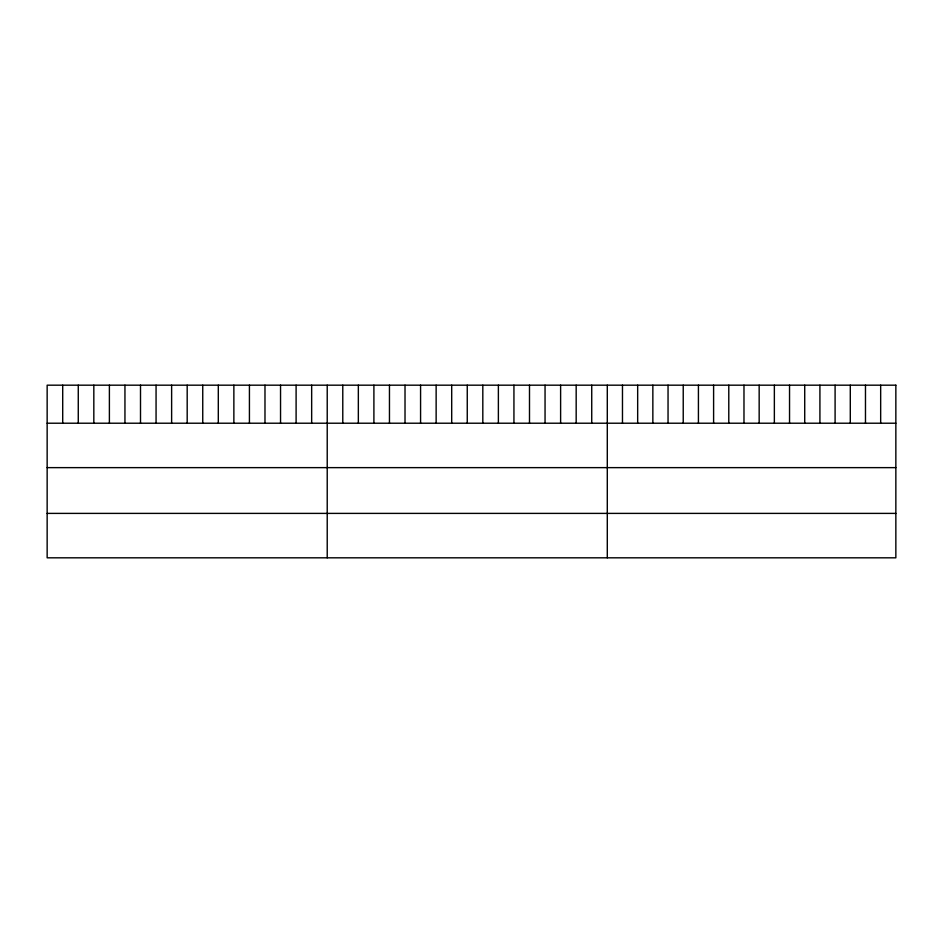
<?xml version="1.0" encoding="UTF-8"?>
<svg xmlns="http://www.w3.org/2000/svg" width="943" height="943" viewBox="0 0 943 943"><rect width="100%" height="100%" fill="white"/><g stroke="black" fill="none" stroke-linecap="round" stroke-linejoin="round"><path stroke-width="1.41" d="M47.15 423.218L895.85 423.218M47.15 467.634L895.85 467.634M47.15 513.393L895.85 513.393M880.668 385.18L880.668 423.218M865.474 385.18L865.474 423.218M850.291 385.18L850.291 423.218M835.097 385.18L835.097 423.218M819.915 385.18L819.915 423.218M804.721 385.18L804.721 423.218M789.539 385.18L789.539 423.218M774.356 385.18L774.356 423.218M759.162 385.18L759.162 423.218M743.98 385.18L743.98 423.218M728.786 385.18L728.786 423.218M713.603 385.18L713.603 423.218M698.421 385.18L698.421 423.218M683.227 385.18L683.227 423.218M668.045 385.18L668.045 423.218M652.851 385.18L652.851 423.218M637.668 385.18L637.668 423.218M622.474 385.18L622.474 423.218M607.292 385.18L607.292 557.82M591.732 385.18L591.732 423.218M576.173 385.18L576.173 423.218M560.614 385.18L560.614 423.218M545.054 385.18L545.054 423.218M529.495 385.18L529.495 423.218M513.935 385.18L513.935 423.218M498.375 385.18L498.375 423.218M482.816 385.18L482.816 423.218M467.256 385.18L467.256 423.218M451.697 385.18L451.697 423.218M436.137 385.18L436.137 423.218M420.578 385.18L420.578 423.218M405.019 385.18L405.019 423.218M389.459 385.18L389.459 423.218M373.899 385.18L373.899 423.218M358.34 385.18L358.34 423.218M342.781 385.18L342.781 423.218M327.221 385.18L327.221 557.82M311.661 385.18L311.661 423.218M296.102 385.18L296.102 423.218M280.543 385.18L280.543 423.218M264.983 385.18L264.983 423.218M249.423 385.18L249.423 423.218M233.864 385.18L233.864 423.218M218.304 385.18L218.304 423.218M202.745 385.18L202.745 423.218M187.186 385.18L187.186 423.218M171.626 385.18L171.626 423.218M156.066 385.18L156.066 423.218M140.507 385.18L140.507 423.218M124.947 385.18L124.947 423.218M109.388 385.18L109.388 423.218M93.828 385.18L93.828 423.218M78.269 385.18L78.269 423.218M62.709 385.18L62.709 423.218M895.85 385.18L47.15 385.18L47.15 557.82L895.85 557.82L895.85 385.18"/></g></svg>
